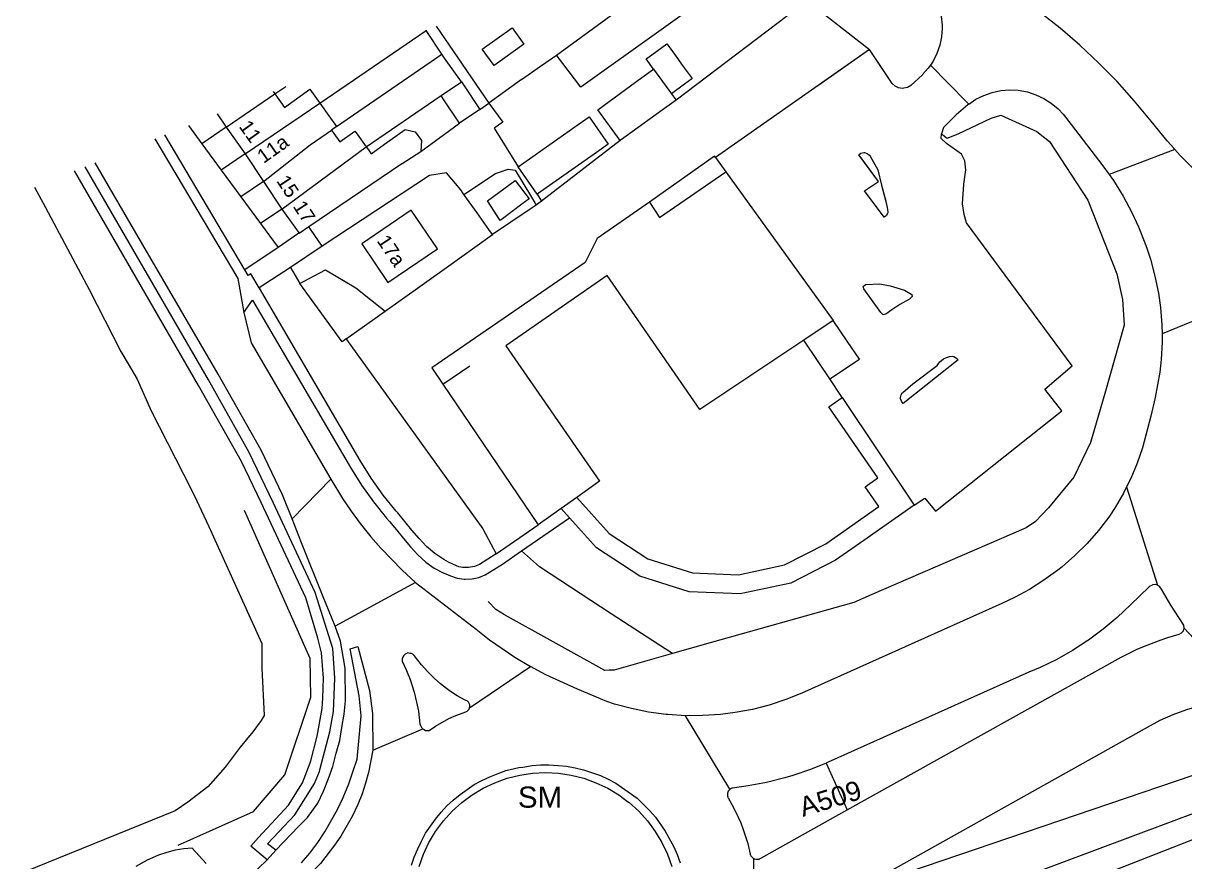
# Model space of a CAD drawing. Header units: millimetres. Extents: x 111502 to 977541, y 8702 to 1044108.
# Drawn here: x 974860.8 to 975025.6, y 478333.6 to 478452.4 of the extents above; entities that cross this region are included whole.
import ezdxf

# ---------------------------------------------------------------- set-up
doc = ezdxf.new("R2010")
doc.units = ezdxf.units.MM
doc.header["$LTSCALE"] = 0.25
doc.layers.add('X HVSS Site Background', color=8, linetype='Continuous')
doc.styles.add('OS Master Map$1$Standard', font='txt')

# ---------------------------------------------------------------- blocks, each defined once
blk = doc.blocks.new('OS MAP')
at = {"layer": 'X HVSS Site Background', "flags": 128}
for points in [[(488774.7, 242864.89), (488812.5, 242879.7)], [(488805.97, 242975.94), (488805.81, 242976.12), (488805.81, 242976.12), (488804.92, 242977.13), (488804.92, 242977.13), (488804.88, 242977.18), (488804.88, 242977.18), (488802.61, 242979.96), (488802.61, 242979.96), (488800.26, 242982.81), (488800.26, 242982.81), (488797.79, 242985.56), (488797.79, 242985.56), (488795.21, 242988.19), (488795.21, 242988.19), (488792.51, 242990.72), (488792.51, 242990.72), (488789.71, 242993.12), (488789.71, 242993.12), (488786.9, 242995.33)], [(488772.81, 242994.77), (488772.95, 242993.56), (488772.95, 242993.56), (488772.96, 242993.1), (488772.96, 242993.1), (488772.87, 242991.89), (488772.87, 242991.89), (488772.62, 242990.71), (488772.62, 242990.71), (488772.22, 242989.56), (488772.22, 242989.56), (488771.68, 242988.48), (488771.68, 242988.48), (488771.3, 242987.91)], [(488744.51, 243001.08), (488721.72, 242984.76), (488721.72, 242984.76), (488718.27, 242989.33)], [(488718.27, 242989.33), (488730.51, 242998.31)], [(488753.8, 242997), (488735.23, 242982.94)], [(488753.8, 242997), (488762.68, 242990.09)], [(488701.22, 242993.42), (488708.66, 242982.52)], [(488707.75, 242990.14), (488711.96, 242993.19), (488711.96, 242993.19), (488713.64, 242990.88), (488713.64, 242990.88), (488709.43, 242987.83), (488709.43, 242987.83), (488707.75, 242990.14)], [(488684.71, 242982.52), (488699.8, 242992.8)], [(488699.8, 242992.8), (488699.77, 242992.84)], [(488702.02, 242989.46), (488699.8, 242992.8)], [(488732.05, 242987.32), (488730.99, 242988.78), (488730.99, 242988.78), (488731.47, 242989.13), (488731.47, 242989.13), (488731.78, 242989.35), (488731.78, 242989.35), (488733.93, 242990.92), (488733.93, 242990.92), (488733.98, 242990.85), (488733.98, 242990.85), (488734.99, 242989.46), (488734.99, 242989.46), (488736.25, 242987.72), (488736.25, 242987.72), (488737.52, 242985.98), (488737.52, 242985.98), (488737.47, 242985.94), (488737.47, 242985.94), (488736.42, 242985.18), (488736.42, 242985.18), (488734.57, 242983.84)], [(488762.68, 242990.09), (488740.8, 242974.82)], [(488771.3, 242987.91), (488771, 242987.47), (488771, 242987.47), (488770.19, 242986.57), (488770.19, 242986.57), (488770.16, 242986.54), (488770.16, 242986.54), (488768.52, 242985.02), (488768.52, 242985.02), (488768.05, 242984.74), (488768.05, 242984.74), (488767.52, 242984.61), (488767.52, 242984.61), (488767.32, 242984.6), (488767.32, 242984.6), (488766.78, 242984.69), (488766.78, 242984.69), (488766.29, 242984.92), (488766.29, 242984.92), (488765.9, 242985.28), (488765.9, 242985.28), (488762.68, 242990.09)], [(488687.07, 242979.18), (488702.02, 242989.46)], [(488704.8, 242985.52), (488702.4, 242988.9), (488702.4, 242988.9), (488702.02, 242989.46)], [(488715.99, 242987.77), (488718.27, 242989.33)], [(488713.31, 242985.85), (488715.99, 242987.77)], [(488727.31, 242977.2), (488724.13, 242981.57), (488724.13, 242981.57), (488730.39, 242986.12), (488730.39, 242986.12), (488732.05, 242987.32)], [(488732.05, 242987.32), (488734.57, 242983.84)], [(488771.3, 242987.91), (488776.46, 242982.66), (488776.46, 242982.66), (488776.75, 242982.37)], [(488701.9, 242983.58), (488704.8, 242985.52)], [(488704.8, 242985.52), (488705.09, 242985.09), (488705.09, 242985.09), (488707.41, 242981.63)], [(488713.31, 242985.85), (488708.66, 242982.52)], [(488671.4, 242979.1), (488678.32, 242983.82)], [(488678.08, 242984.16), (488678.32, 242983.82)], [(488678.32, 242983.82), (488679.87, 242984.88)], [(488678.32, 242983.82), (488679.7, 242981.9), (488679.7, 242981.9), (488683.3, 242984.5), (488683.3, 242984.5), (488684.71, 242982.52)], [(488691.27, 242976.33), (488701.9, 242983.58)], [(488704.52, 242979.69), (488702.21, 242983.13), (488702.21, 242983.13), (488701.9, 242983.58)], [(488734.57, 242983.84), (488735.2, 242982.97), (488735.2, 242982.97), (488735.23, 242982.94)], [(488776.75, 242982.37), (488777.76, 242983.05), (488777.76, 242983.05), (488778.88, 242983.6), (488778.88, 242983.6), (488780.06, 242984.02), (488780.06, 242984.02), (488781.28, 242984.28), (488781.28, 242984.28), (488782.52, 242984.38), (488782.52, 242984.38), (488783.77, 242984.33), (488783.77, 242984.33), (488785.07, 242984.09), (488785.07, 242984.09), (488786.26, 242983.71), (488786.26, 242983.71), (488787.39, 242983.18), (488787.39, 242983.18), (488788.45, 242982.51), (488788.45, 242982.51), (488789.41, 242981.71), (488789.41, 242981.71), (488790.13, 242980.96), (488790.13, 242980.96), (488791.26, 242979.5), (488791.26, 242979.5), (488795.76, 242973.64), (488795.76, 242973.64), (488796.63, 242972.41)], [(488674.1, 242975.3), (488684.71, 242982.52)], [(488684.71, 242982.52), (488686, 242980.7), (488686, 242980.7), (488687.07, 242979.18)], [(488707.41, 242981.63), (488704.52, 242979.69)], [(488707.41, 242981.63), (488708.66, 242982.52)], [(488708.66, 242982.52), (488710.64, 242979.81), (488710.64, 242979.81), (488709.43, 242978.97), (488709.43, 242978.97), (488712.81, 242973.5)], [(488735.23, 242982.94), (488733.57, 242981.74), (488733.57, 242981.74), (488733.26, 242981.51), (488733.26, 242981.51), (488727.31, 242977.2)], [(488776.75, 242982.37), (488776.63, 242982.27), (488776.63, 242982.27), (488774.96, 242980.87), (488774.96, 242980.87), (488774.07, 242979.96), (488774.07, 242979.96), (488773.16, 242979.05), (488773.16, 242979.05), (488772.86, 242978.14)], [(488670.14, 242980.99), (488671.4, 242979.1)], [(488712.81, 242973.5), (488720.87, 242979.15), (488720.87, 242979.15), (488722.91, 242980.58), (488722.91, 242980.58), (488725.62, 242976.7), (488725.62, 242976.7), (488723.59, 242975.27), (488723.59, 242975.27), (488715.52, 242969.62)], [(488775.23, 242978.14), (488779.91, 242980.4), (488779.91, 242980.4), (488781.31, 242980.79), (488781.31, 242980.79), (488786.4, 242978.47), (488786.4, 242978.47), (488788.21, 242977.07), (488788.21, 242977.07), (488793.65, 242968.74), (488793.65, 242968.74), (488797.75, 242958.29), (488797.75, 242958.29), (488798.54, 242954.65), (488798.54, 242954.65), (488798.78, 242951.04), (488798.78, 242951.04), (488796.05, 242941.36), (488796.05, 242941.36), (488794, 242934.41), (488794, 242934.41), (488791.63, 242929.5), (488791.63, 242929.5), (488788.06, 242925.12), (488788.06, 242925.12), (488786.21, 242923.2), (488786.21, 242923.2), (488784.88, 242922.3), (488784.88, 242922.3), (488762.92, 242912.8), (488762.92, 242912.8), (488760.46, 242911.74), (488760.46, 242911.74), (488740.08, 242906), (488740.08, 242906), (488734.74, 242904.48)], [(488666.07, 242979.36), (488667.98, 242976.76)], [(488671.4, 242979.1), (488667.98, 242976.76)], [(488671.4, 242979.1), (488674.1, 242975.3)], [(488676.7, 242971.4), (488683.32, 242976.59), (488683.32, 242976.59), (488686.37, 242978.69)], [(488687.07, 242979.18), (488686.37, 242978.69)], [(488686.37, 242978.69), (488686.71, 242978.21), (488686.71, 242978.21), (488687.55, 242977.01), (488687.55, 242977.01), (488689.69, 242978.54), (488689.69, 242978.54), (488690, 242978.1), (488690, 242978.1), (488691.27, 242976.33)], [(488691.27, 242976.33), (488691.59, 242975.89), (488691.59, 242975.89), (488692, 242975.31), (488692, 242975.31), (488694.2, 242976.91), (488694.2, 242976.91), (488696.8, 242978.79), (488696.8, 242978.79), (488698.21, 242978.45), (488698.21, 242978.45), (488699.13, 242977.19), (488699.13, 242977.19), (488699.02, 242975.67)], [(488699.02, 242975.67), (488704.52, 242979.69)], [(488661.32, 242977.46), (488673.06, 242957.64), (488673.06, 242957.64), (488673.94, 242952.82)], [(488674.07, 242958.88), (488662.72, 242978.02)], [(488667.98, 242976.76), (488670.73, 242973.01)], [(488727.31, 242977.2), (488716.14, 242968.62)], [(488768.98, 242925.52), (488770.52, 242926.51), (488770.52, 242926.51), (488772.01, 242924.69), (488772.01, 242924.69), (488789.96, 242938.89), (488789.96, 242938.89), (488787.52, 242941.97), (488787.52, 242941.97), (488791.39, 242945.27), (488791.39, 242945.27), (488776.41, 242965.53), (488776.41, 242965.53), (488776.07, 242966.73), (488776.07, 242966.73), (488775.87, 242968.25), (488775.87, 242968.25), (488776.02, 242971.01), (488776.02, 242971.01), (488776.34, 242973.05), (488776.34, 242973.05), (488776.2, 242974.31), (488776.2, 242974.31), (488775.71, 242975.26), (488775.71, 242975.26), (488774.74, 242975.97), (488774.74, 242975.97), (488773.59, 242976.8), (488773.59, 242976.8), (488772.82, 242977.52), (488772.82, 242977.52), (488772.86, 242978.14)], [(488772.86, 242978.14), (488773.7, 242977.53), (488773.7, 242977.53), (488775.23, 242978.14)], [(488674.1, 242975.3), (488670.73, 242973.01)], [(488674.1, 242975.3), (488676.7, 242971.4)], [(488679.3, 242967.5), (488691.27, 242976.33)], [(488683.15, 242965.02), (488696.35, 242973.95), (488696.35, 242973.95), (488696.36, 242973.95), (488696.36, 242973.95), (488699.02, 242975.67)], [(488761.45, 242975.42), (488761.84, 242975.51), (488761.84, 242975.51), (488761.97, 242975.51), (488761.97, 242975.51), (488762.35, 242975.39), (488762.35, 242975.39), (488762.65, 242975.13), (488762.65, 242975.13), (488762.74, 242975), (488762.74, 242975), (488763.84, 242973.07), (488763.84, 242973.07), (488764.36, 242970.88), (488764.36, 242970.88), (488764.98, 242968.56), (488764.98, 242968.56), (488765.18, 242967.71), (488765.18, 242967.71), (488765.21, 242967.41), (488765.21, 242967.41), (488765.24, 242967.04), (488765.24, 242967.04), (488765.22, 242966.87), (488765.22, 242966.87), (488765.04, 242966.55), (488765.04, 242966.55), (488764.74, 242966.33), (488764.74, 242966.33), (488761.93, 242970.07), (488761.93, 242970.07), (488763.93, 242971.39), (488763.93, 242971.39), (488761.13, 242975.19), (488761.13, 242975.19), (488761.45, 242975.42)], [(488805.97, 242975.94), (488796.63, 242972.41)], [(488827.7, 242962.2), (488825.14, 242963.01), (488825.14, 242963.01), (488822.63, 242963.96), (488822.63, 242963.96), (488820.19, 242965.07), (488820.19, 242965.07), (488819.83, 242965.24), (488819.83, 242965.24), (488817.43, 242966.54), (488817.43, 242966.54), (488815.1, 242967.98), (488815.1, 242967.98), (488812.87, 242969.56), (488812.87, 242969.56), (488810.73, 242971.27), (488810.73, 242971.27), (488808.65, 242973.13), (488808.65, 242973.13), (488806.73, 242975.08), (488806.73, 242975.08), (488805.97, 242975.94)], [(488678.47, 242876.6), (488677.3, 242877.5), (488677.3, 242877.5), (488681.17, 242881.62), (488681.17, 242881.62), (488683.94, 242886.08), (488683.94, 242886.08), (488684.64, 242887.78), (488684.64, 242887.78), (488684.74, 242888.18), (488684.74, 242888.18), (488686.14, 242893.38), (488686.14, 242893.38), (488686.64, 242896.28), (488686.64, 242896.28), (488686.84, 242900.98), (488686.84, 242900.98), (488686.54, 242905.18), (488686.54, 242905.18), (488684.03, 242913.12), (488684.03, 242913.12), (488678.1, 242925.9), (488678.1, 242925.9), (488674.7, 242933), (488674.7, 242933), (488668.9, 242943.3), (488668.9, 242943.3), (488651.41, 242973.49)], [(488680.8, 242923.6), (488679.4, 242927), (488679.4, 242927), (488676.4, 242933.3), (488676.4, 242933.3), (488670.3, 242944.1), (488670.3, 242944.1), (488657.1, 242966.7), (488657.1, 242966.7), (488652.86, 242974.07)], [(488715.52, 242969.62), (488712.81, 242973.5)], [(488740.8, 242974.82), (488740.68, 242974.99), (488740.68, 242974.99), (488731.44, 242968.49)], [(488740.8, 242974.82), (488742.29, 242972.77)], [(488677.23, 242875.24), (488674.9, 242877.2), (488674.9, 242877.2), (488676, 242878.4), (488676, 242878.4), (488680.26, 242883), (488680.26, 242883), (488682.24, 242886.18), (488682.24, 242886.18), (488683.34, 242888.98), (488683.34, 242888.98), (488683.44, 242889.28), (488683.44, 242889.28), (488684.34, 242892.78), (488684.34, 242892.78), (488685.04, 242896.68), (488685.04, 242896.68), (488685.14, 242898.18), (488685.14, 242898.18), (488685.24, 242900.98), (488685.24, 242900.98), (488684.94, 242904.58), (488684.94, 242904.58), (488684.44, 242906.68), (488684.44, 242906.68), (488682.74, 242912.39), (488682.74, 242912.39), (488676.4, 242925.9), (488676.4, 242925.9), (488673.6, 242931.7), (488673.6, 242931.7), (488667.5, 242942.5), (488667.5, 242942.5), (488649.89, 242972.89)], [(488670.73, 242973.01), (488673.51, 242969.23)], [(488705.14, 242969.57), (488704.7, 242970.22), (488704.7, 242970.22), (488702.67, 242972.65), (488702.67, 242972.65), (488700.27, 242972.27), (488700.27, 242972.27), (488685.05, 242962.23)], [(488705.14, 242969.57), (488709.61, 242972.52), (488709.61, 242972.52), (488711.4, 242973.16), (488711.4, 242973.16), (488712.39, 242973.01), (488712.39, 242973.01), (488714.7, 242969.16), (488714.7, 242969.16), (488715.37, 242968.03)], [(488731.44, 242968.49), (488732.87, 242966.32), (488732.87, 242966.32), (488742.29, 242972.77)], [(488742.29, 242972.77), (488757.53, 242951.72)], [(488796.63, 242972.41), (488797.26, 242971.52), (488797.26, 242971.52), (488798.63, 242969.31), (488798.63, 242969.31), (488799.86, 242967.01), (488799.86, 242967.01), (488800.8, 242964.99), (488800.8, 242964.99), (488801.72, 242962.7), (488801.72, 242962.7), (488802.03, 242961.8), (488802.03, 242961.8), (488802.51, 242960.37), (488802.51, 242960.37), (488803.15, 242958), (488803.15, 242958), (488803.65, 242955.59), (488803.65, 242955.59), (488803.94, 242953.54), (488803.94, 242953.54), (488804.13, 242951.08), (488804.13, 242951.08), (488804.15, 242949.83)], [(488644.23, 242970.62), (488645.8, 242967.7), (488645.8, 242967.7), (488652, 242956.1), (488652, 242956.1), (488656.5, 242947.3), (488656.5, 242947.3), (488657.54, 242945.54), (488657.54, 242945.54), (488658.8, 242943.4), (488658.8, 242943.4), (488660.8, 242938.9), (488660.8, 242938.9), (488666.5, 242927.7), (488666.5, 242927.7), (488667.24, 242926.14), (488667.24, 242926.14), (488668.9, 242922.6), (488668.9, 242922.6), (488676.5, 242905.9), (488676.5, 242905.9), (488676.5, 242902.4), (488676.5, 242902.4), (488676.8, 242895.7), (488676.8, 242895.7), (488676.4, 242895), (488676.4, 242895), (488675.2, 242893.4), (488675.2, 242893.4), (488673.4, 242891.2), (488673.4, 242891.2), (488671.3, 242888.4), (488671.3, 242888.4), (488668.8, 242885.6), (488668.8, 242885.6), (488666, 242883.4), (488666, 242883.4), (488664.2, 242882.2), (488664.2, 242882.2), (488642.64, 242873.44)], [(488676.7, 242971.4), (488673.51, 242969.23)], [(488676.7, 242971.4), (488679.3, 242967.5)], [(488713.37, 242968.18), (488710.63, 242966.11), (488710.63, 242966.11), (488710.3, 242965.86), (488710.3, 242965.86), (488708.5, 242968.66), (488708.5, 242968.66), (488712.4, 242971.56), (488712.4, 242971.56), (488714.4, 242968.96), (488714.4, 242968.96), (488713.37, 242968.18)], [(488673.51, 242969.23), (488676.29, 242965.44)], [(488731.44, 242968.49), (488724.05, 242963.3), (488724.05, 242963.3), (488722.32, 242959.94), (488722.32, 242959.94), (488700.58, 242945.01), (488700.58, 242945.01), (488702.16, 242942.68)], [(488709.2, 242963.87), (488708.66, 242964.62), (488708.66, 242964.62), (488707, 242966.97), (488707, 242966.97), (488705.14, 242969.57)], [(488716.14, 242968.62), (488715.37, 242968.03)], [(488715.52, 242969.62), (488716.14, 242968.63), (488716.14, 242968.63), (488716.14, 242968.62)], [(488679.3, 242967.5), (488676.29, 242965.44)], [(488679.3, 242967.5), (488681.75, 242964.07)], [(488694.34, 242957.09), (488701.38, 242961.86), (488701.38, 242961.86), (488697.68, 242967.32), (488697.68, 242967.32), (488690.64, 242962.55), (488690.64, 242962.55), (488694.34, 242957.09)], [(488715.37, 242968.03), (488714.39, 242967.37), (488714.39, 242967.37), (488709.2, 242963.87)], [(488676.29, 242965.44), (488678.78, 242962.06)], [(488681.75, 242964.07), (488681.74, 242964.07), (488681.74, 242964.07), (488678.78, 242962.06)], [(488681.75, 242964.07), (488681.76, 242964.08), (488681.76, 242964.08), (488683.15, 242965.02)], [(488685.05, 242962.23), (488683.4, 242964.65), (488683.4, 242964.65), (488683.15, 242965.02)], [(488693.96, 242953.01), (488696.08, 242954.52), (488696.08, 242954.52), (488703.01, 242959.46), (488703.01, 242959.46), (488706.67, 242962.07), (488706.67, 242962.07), (488709.2, 242963.87)], [(488678.78, 242962.06), (488674.07, 242958.88)], [(488685.05, 242962.23), (488680.52, 242959.23)], [(488676.11, 242956.33), (488674.94, 242958.32), (488674.94, 242958.32), (488674.55, 242958.06), (488674.55, 242958.06), (488674.07, 242958.88)], [(488680.52, 242959.23), (488676.11, 242956.33)], [(488680.52, 242959.23), (488681.87, 242956.96)], [(488681.87, 242956.96), (488682.37, 242957.22), (488682.37, 242957.22), (488685.49, 242958.86), (488685.49, 242958.86), (488689.82, 242956.31), (488689.82, 242956.31), (488693.96, 242953.01)], [(488688.44, 242949.08), (488687.85, 242948.66), (488687.85, 242948.66), (488681.87, 242956.96)], [(488753.34, 242948.92), (488738.62, 242939.08), (488738.62, 242939.08), (488725.45, 242958.06), (488725.45, 242958.06), (488711.08, 242948.1), (488711.08, 242948.1), (488724.39, 242928.9), (488724.39, 242928.9), (488721.15, 242926.61)], [(488709.7, 242918.6), (488707.35, 242917.12), (488707.35, 242917.12), (488706.62, 242916.83), (488706.62, 242916.83), (488705.81, 242916.68), (488705.81, 242916.68), (488704.99, 242916.68), (488704.99, 242916.68), (488704.44, 242916.79), (488704.44, 242916.79), (488703.68, 242917.1), (488703.68, 242917.1), (488702.93, 242917.46), (488702.93, 242917.46), (488702.27, 242917.8), (488702.27, 242917.8), (488701, 242918.65), (488701, 242918.65), (488699.84, 242919.66), (488699.84, 242919.66), (488698.77, 242920.79), (488698.77, 242920.79), (488697.75, 242921.98), (488697.75, 242921.98), (488696.76, 242923.2), (488696.76, 242923.2), (488695.76, 242924.41), (488695.76, 242924.41), (488695.54, 242924.66), (488695.54, 242924.66), (488693.7, 242926.96), (488693.7, 242926.96), (488691.99, 242929.36), (488691.99, 242929.36), (488690.41, 242931.84), (488690.41, 242931.84), (488676.15, 242956.26), (488676.15, 242956.26), (488676.11, 242956.33)], [(488764.25, 242952.81), (488761.85, 242956.18), (488761.85, 242956.18), (488761.74, 242956.5), (488761.74, 242956.5), (488762.11, 242956.79), (488762.11, 242956.79), (488764.11, 242956.88), (488764.11, 242956.88), (488765.61, 242956.62), (488765.61, 242956.62), (488767.64, 242956.01), (488767.64, 242956.01), (488768.66, 242955.36), (488768.66, 242955.36), (488768.73, 242955.1), (488768.73, 242955.1), (488768.32, 242954.73), (488768.32, 242954.73), (488766.96, 242953.97), (488766.96, 242953.97), (488765.83, 242953.2), (488765.83, 242953.2), (488764.98, 242952.6), (488764.98, 242952.6), (488764.6, 242952.48), (488764.6, 242952.48), (488764.25, 242952.81)], [(488673.94, 242952.82), (488675.16, 242954.58), (488675.16, 242954.58), (488689.03, 242930.85), (488689.03, 242930.85), (488690.6, 242928.37), (488690.6, 242928.37), (488692.31, 242925.98), (488692.31, 242925.98), (488694.14, 242923.69), (488694.14, 242923.69), (488694.58, 242923.19), (488694.58, 242923.19), (488695.57, 242922), (488695.57, 242922), (488696.55, 242920.8), (488696.55, 242920.8), (488697.55, 242919.61), (488697.55, 242919.61), (488698.6, 242918.49), (488698.6, 242918.49), (488699.72, 242917.46), (488699.72, 242917.46), (488700.94, 242916.58), (488700.94, 242916.58), (488702.28, 242915.89), (488702.28, 242915.89), (488702.33, 242915.87), (488702.33, 242915.87), (488703.25, 242915.5), (488703.25, 242915.5), (488704.19, 242915.18), (488704.19, 242915.18), (488705.15, 242915.02), (488705.15, 242915.02), (488705.3, 242915.01), (488705.3, 242915.01), (488706.29, 242915.06), (488706.29, 242915.06), (488707.25, 242915.28)], [(488673.94, 242952.82), (488674.97, 242948.54), (488674.97, 242948.54), (488686.25, 242929.22)], [(488688.44, 242949.08), (488693.96, 242953.01)], [(488812.24, 242953.12), (488804.15, 242949.83)], [(488757.53, 242951.72), (488753.34, 242948.92)], [(488757.03, 242943.41), (488761.22, 242946.21), (488761.22, 242946.21), (488759.51, 242948.76), (488759.51, 242948.76), (488757.53, 242951.72)], [(488688.44, 242949.08), (488688.5, 242949), (488688.5, 242949), (488691.43, 242944.94), (488691.43, 242944.94), (488707.84, 242922.17)], [(488757.03, 242943.41), (488755.38, 242945.87), (488755.38, 242945.87), (488753.34, 242948.92)], [(488804.15, 242949.83), (488804.16, 242948.62), (488804.16, 242948.62), (488804.03, 242946.17), (488804.03, 242946.17), (488803.84, 242944.39), (488803.84, 242944.39), (488803.17, 242940.79), (488803.17, 242940.79), (488802.56, 242938.13), (488802.56, 242938.13), (488801.37, 242933.67), (488801.37, 242933.67), (488800.62, 242931.46), (488800.62, 242931.46), (488799.72, 242929.29), (488799.72, 242929.29), (488799.12, 242928.1)], [(488767.45, 242939.94), (488767.18, 242940.24), (488767.18, 242940.24), (488767.05, 242940.61), (488767.05, 242940.61), (488767.04, 242940.77), (488767.04, 242940.77), (488767.13, 242941.16), (488767.13, 242941.16), (488767.36, 242941.48), (488767.36, 242941.48), (488767.39, 242941.51), (488767.39, 242941.51), (488768.81, 242942.7), (488768.81, 242942.7), (488772.27, 242945.34), (488772.27, 242945.34), (488772.66, 242945.84), (488772.66, 242945.84), (488773.16, 242946.24), (488773.16, 242946.24), (488773.59, 242946.44), (488773.59, 242946.44), (488774, 242946.58), (488774, 242946.58), (488774.42, 242946.63), (488774.42, 242946.63), (488774.63, 242946.59), (488774.63, 242946.59), (488775, 242946.38), (488775, 242946.38), (488775.23, 242946.11), (488775.23, 242946.11), (488767.45, 242939.94)], [(488702.16, 242942.68), (488705.97, 242945.29)], [(488702.16, 242942.68), (488715.67, 242922.73)], [(488758.78, 242940.78), (488757.03, 242943.41)], [(488721.15, 242926.61), (488725.73, 242921.52), (488725.73, 242921.52), (488731.24, 242917.93), (488731.24, 242917.93), (488737.56, 242915.93), (488737.56, 242915.93), (488744.08, 242915.64), (488744.08, 242915.64), (488750.6, 242917.04), (488750.6, 242917.04), (488756.45, 242920.04), (488756.45, 242920.04), (488764, 242925.33), (488764, 242925.33), (488762.05, 242928.12), (488762.05, 242928.12), (488763.85, 242929.38), (488763.85, 242929.38), (488756.9, 242939.47), (488756.9, 242939.47), (488758.78, 242940.78)], [(488758.78, 242940.78), (488768.98, 242925.52)], [(488686.25, 242929.22), (488680.8, 242923.6)], [(488686.25, 242929.22), (488687.92, 242926.46), (488687.92, 242926.46), (488689.13, 242924.66), (488689.13, 242924.66), (488690.42, 242922.91), (488690.42, 242922.91), (488691.92, 242921.05), (488691.92, 242921.05), (488693.37, 242919.44), (488693.37, 242919.44), (488694.87, 242917.86), (488694.87, 242917.86), (488696.4, 242916.31), (488696.4, 242916.31), (488698.25, 242914.56)], [(488799.12, 242928.1), (488798.67, 242927.2), (488798.67, 242927.2), (488797.49, 242925.18), (488797.49, 242925.18), (488796.6, 242923.84), (488796.6, 242923.84), (488795.13, 242921.91), (488795.13, 242921.91), (488793.53, 242920.09), (488793.53, 242920.09), (488791.8, 242918.38), (488791.8, 242918.38), (488789.97, 242916.79), (488789.97, 242916.79), (488789.37, 242916.31), (488789.37, 242916.31), (488787.41, 242914.88), (488787.41, 242914.88), (488785.36, 242913.58), (488785.36, 242913.58), (488783.23, 242912.42), (488783.23, 242912.42), (488781.41, 242911.57), (488781.41, 242911.57), (488753.08, 242898.88), (488753.08, 242898.88), (488750.79, 242897.96), (488750.79, 242897.96), (488748.44, 242897.19), (488748.44, 242897.19), (488746.05, 242896.57), (488746.05, 242896.57), (488743.63, 242896.11), (488743.63, 242896.11), (488741.53, 242895.84), (488741.53, 242895.84), (488739.04, 242895.68), (488739.04, 242895.68), (488736.55, 242895.67)], [(488799.12, 242928.1), (488803.5, 242914.19)], [(488721.15, 242926.61), (488718.93, 242925.04)], [(488664.6, 242877.3), (488675.3, 242882.1), (488675.3, 242882.1), (488679.72, 242887.31), (488679.72, 242887.31), (488683.44, 242898.28), (488683.44, 242898.28), (488683.34, 242903.78), (488683.34, 242903.78), (488674.04, 242924.78)], [(488718.93, 242925.04), (488715.67, 242922.73)], [(488720.11, 242923.73), (488718.93, 242925.04)], [(488768.98, 242925.52), (488761.84, 242920.52), (488761.84, 242920.52), (488757.85, 242917.72), (488757.85, 242917.72), (488751.52, 242914.48), (488751.52, 242914.48), (488744.31, 242912.93), (488744.31, 242912.93), (488737.08, 242913.25), (488737.08, 242913.25), (488730.07, 242915.47), (488730.07, 242915.47), (488723.96, 242919.45), (488723.96, 242919.45), (488720.11, 242923.73)], [(488686.86, 242908.37), (488685.19, 242912.54), (488685.19, 242912.54), (488682.1, 242920.2), (488682.1, 242920.2), (488680.8, 242923.6)], [(488709.7, 242918.6), (488715.67, 242922.73)], [(488713.32, 242919.03), (488720.11, 242923.73)], [(488707.84, 242922.17), (488709.7, 242918.6)], [(488707.25, 242915.28), (488708.17, 242915.64), (488708.17, 242915.64), (488710.61, 242917.16), (488710.61, 242917.16), (488713.32, 242919.03)], [(488734.74, 242904.48), (488733.7, 242905.15), (488733.7, 242905.15), (488726.04, 242910.13), (488726.04, 242910.13), (488715.88, 242916.8), (488715.88, 242916.8), (488713.32, 242919.03)], [(488698.25, 242914.56), (488686.86, 242908.37)], [(488698.25, 242914.56), (488706.86, 242907.95), (488706.86, 242907.95), (488708.76, 242906.45), (488708.76, 242906.45), (488712.36, 242903.95), (488712.36, 242903.95), (488714.56, 242902.65)], [(488803.5, 242914.19), (488803.26, 242914.25), (488803.26, 242914.25), (488802.85, 242914.23), (488802.85, 242914.23), (488802.47, 242914.06), (488802.47, 242914.06), (488802.32, 242913.94), (488802.32, 242913.94), (488799.67, 242911.38), (488799.67, 242911.38), (488797.79, 242909.59), (488797.79, 242909.59), (488795.81, 242907.92), (488795.81, 242907.92), (488793.73, 242906.38), (488793.73, 242906.38), (488793.65, 242906.33), (488793.65, 242906.33), (488791.47, 242904.92), (488791.47, 242904.92), (488789.21, 242903.65), (488789.21, 242903.65), (488786.88, 242902.52), (488786.88, 242902.52), (488785.28, 242901.85), (488785.28, 242901.85), (488756.78, 242889.07), (488756.78, 242889.07), (488756.51, 242888.96)], [(488807.3, 242908.09), (488807.26, 242908.5), (488807.26, 242908.5), (488805.39, 242911.32), (488805.39, 242911.32), (488804.08, 242913.63), (488804.08, 242913.63), (488803.84, 242913.96), (488803.84, 242913.96), (488803.5, 242914.19)], [(488734.74, 242904.48), (488726.45, 242902.12), (488726.45, 242902.12), (488725.75, 242902.11), (488725.75, 242902.11), (488725.11, 242902.1), (488725.11, 242902.1), (488710.89, 242909.98), (488710.89, 242909.98), (488709.65, 242910.75), (488709.65, 242910.75), (488708.57, 242911.85)], [(488678.47, 242876.6), (488681.69, 242879.96), (488681.69, 242879.96), (488682.94, 242881.26), (488682.94, 242881.26), (488684.44, 242883.28), (488684.44, 242883.28), (488685.24, 242884.98), (488685.24, 242884.98), (488685.94, 242886.78), (488685.94, 242886.78), (488686.54, 242888.48), (488686.54, 242888.48), (488687.04, 242890.38), (488687.04, 242890.38), (488687.54, 242892.18), (488687.54, 242892.18), (488687.84, 242893.98), (488687.84, 242893.98), (488688.14, 242895.88), (488688.14, 242895.88), (488688.34, 242897.78), (488688.34, 242897.78), (488688.28, 242902.4), (488688.28, 242902.4), (488687.63, 242906.23), (488687.63, 242906.23), (488686.86, 242908.37)], [(488759.5, 242882.31), (488798.36, 242903.98), (488798.36, 242903.98), (488800.64, 242905.1), (488800.64, 242905.1), (488801.65, 242905.54), (488801.65, 242905.54), (488804.02, 242906.45), (488804.02, 242906.45), (488804.96, 242906.76), (488804.96, 242906.76), (488806.56, 242907.21), (488806.56, 242907.21), (488806.92, 242907.4), (488806.92, 242907.4), (488807.18, 242907.7), (488807.18, 242907.7), (488807.3, 242908.09)], [(488817.05, 242897.67), (488807.3, 242908.09)], [(488682.1, 242874.8), (488683.3, 242876.2), (488683.3, 242876.2), (488684.4, 242877.7), (488684.4, 242877.7), (488685.4, 242879.2), (488685.4, 242879.2), (488687.2, 242882.4), (488687.2, 242882.4), (488688, 242884.1), (488688, 242884.1), (488688.8, 242886), (488688.8, 242886), (488689.4, 242887.7), (488689.4, 242887.7), (488690, 242889.5), (488690, 242889.5), (488690.56, 242895.67), (488690.56, 242895.67), (488690.3, 242898.49), (488690.3, 242898.49), (488689.01, 242905.16), (488689.01, 242905.16), (488690.1, 242905.5), (488690.1, 242905.5), (488691.77, 242899.24), (488691.77, 242899.24), (488692.15, 242895.98), (488692.15, 242895.98), (488692.2, 242890.8)], [(488705.95, 242896.78), (488706, 242897), (488706, 242897), (488706, 242897.2), (488706, 242897.2), (488705.8, 242897.6), (488705.8, 242897.6), (488705.6, 242897.8), (488705.6, 242897.8), (488705.3, 242897.9), (488705.3, 242897.9), (488704.2, 242898.5), (488704.2, 242898.5), (488703.1, 242899.2), (488703.1, 242899.2), (488701.8, 242900.2), (488701.8, 242900.2), (488700.9, 242901), (488700.9, 242901), (488700, 242901.9), (488700, 242901.9), (488699.1, 242902.9), (488699.1, 242902.9), (488698.1, 242904.2), (488698.1, 242904.2), (488697.9, 242904.4), (488697.9, 242904.4), (488697.7, 242904.5), (488697.7, 242904.5), (488697.5, 242904.5), (488697.5, 242904.5), (488697.2, 242904.6), (488697.2, 242904.6), (488696.8, 242904.4), (488696.8, 242904.4), (488696.6, 242904.2), (488696.6, 242904.2), (488696.4, 242903.8), (488696.4, 242903.8), (488696.4, 242903.4), (488696.4, 242903.4), (488697, 242902.1), (488697, 242902.1), (488697.5, 242900.8), (488697.5, 242900.8), (488698.1, 242899), (488698.1, 242899), (488698.4, 242897.6), (488698.4, 242897.6), (488698.7, 242896.3), (488698.7, 242896.3), (488698.9, 242894.5), (488698.9, 242894.5), (488699, 242894.3), (488699, 242894.3), (488699.1, 242894), (488699.1, 242894), (488699.33, 242893.83)], [(488705.95, 242896.78), (488714.56, 242902.65)], [(488736.55, 242895.67), (488734.07, 242895.83), (488734.07, 242895.83), (488733.81, 242895.85), (488733.81, 242895.85), (488731.34, 242896.19), (488731.34, 242896.19), (488728.9, 242896.68), (488728.9, 242896.68), (488726.5, 242897.32), (488726.5, 242897.32), (488725.39, 242897.67), (488725.39, 242897.67), (488721.26, 242899.42), (488721.26, 242899.42), (488716.76, 242901.45), (488716.76, 242901.45), (488714.56, 242902.65)], [(488817.05, 242897.67), (488815.44, 242897.73), (488815.44, 242897.73), (488813.6, 242897.66), (488813.6, 242897.66), (488811.57, 242897.43), (488811.57, 242897.43), (488809.57, 242897.05), (488809.57, 242897.05), (488807.6, 242896.51), (488807.6, 242896.51), (488805.68, 242895.82), (488805.68, 242895.82), (488803.83, 242894.98), (488803.83, 242894.98), (488802.04, 242894), (488802.04, 242894), (488761.15, 242871.15)], [(488699.33, 242893.83), (488699.5, 242893.7), (488699.5, 242893.7), (488699.7, 242893.6), (488699.7, 242893.6), (488700.2, 242893.6), (488700.2, 242893.6), (488701.1, 242894.2), (488701.1, 242894.2), (488703, 242895.3), (488703, 242895.3), (488704, 242895.7), (488704, 242895.7), (488705.4, 242896.2), (488705.4, 242896.2), (488705.6, 242896.3), (488705.6, 242896.3), (488705.9, 242896.6), (488705.9, 242896.6), (488705.95, 242896.78)], [(488742.87, 242885.24), (488736.55, 242895.67)], [(488692.2, 242890.8), (488699.33, 242893.83)], [(488692.2, 242890.8), (488691.6, 242887.6), (488691.6, 242887.6), (488691.2, 242886.1), (488691.2, 242886.1), (488690.7, 242884.6), (488690.7, 242884.6), (488690.1, 242883.1), (488690.1, 242883.1), (488689.3, 242881.4), (488689.3, 242881.4), (488687.7, 242878.6), (488687.7, 242878.6), (488686.8, 242877.3), (488686.8, 242877.3), (488684.8, 242874.7), (488684.8, 242874.7), (488683, 242872.9), (488683, 242872.9), (488681.8, 242871.8)], [(488697.7, 242874.5), (488698.1, 242875.6), (488698.1, 242875.6), (488698.6, 242876.8), (488698.6, 242876.8), (488699.1, 242877.9), (488699.1, 242877.9), (488699.7, 242879), (488699.7, 242879), (488701.1, 242881), (488701.1, 242881), (488701.9, 242882), (488701.9, 242882), (488702.7, 242882.9), (488702.7, 242882.9), (488703.6, 242883.7), (488703.6, 242883.7), (488704.6, 242884.5), (488704.6, 242884.5), (488706.6, 242885.9), (488706.6, 242885.9), (488707.7, 242886.5), (488707.7, 242886.5), (488708.8, 242887), (488708.8, 242887), (488710, 242887.5), (488710, 242887.5), (488711.1, 242887.9), (488711.1, 242887.9), (488712.3, 242888.2), (488712.3, 242888.2), (488712.95, 242888.31), (488712.95, 242888.31), (488713.5, 242888.4), (488713.5, 242888.4), (488714.8, 242888.6), (488714.8, 242888.6), (488716, 242888.7), (488716, 242888.7), (488717.2, 242888.7), (488717.2, 242888.7), (488718.5, 242888.6), (488718.5, 242888.6), (488719.7, 242888.5), (488719.7, 242888.5), (488720.9, 242888.3), (488720.9, 242888.3), (488722.1, 242888), (488722.1, 242888), (488724.5, 242887.2), (488724.5, 242887.2), (488725.6, 242886.7), (488725.6, 242886.7), (488726.7, 242886.1), (488726.7, 242886.1), (488729.7, 242884), (488729.7, 242884), (488731.5, 242882.2), (488731.5, 242882.2), (488732.3, 242881.3), (488732.3, 242881.3), (488733.7, 242879.3), (488733.7, 242879.3), (488734.9, 242877.1), (488734.9, 242877.1), (488735.4, 242876), (488735.4, 242876), (488735.8, 242874.8)], [(488756.51, 242888.96), (488754.31, 242888.05), (488754.31, 242888.05), (488751.79, 242887.19), (488751.79, 242887.19), (488750.65, 242886.85), (488750.65, 242886.85), (488748.06, 242886.2), (488748.06, 242886.2), (488745.43, 242885.71), (488745.43, 242885.71), (488743.22, 242885.42), (488743.22, 242885.42), (488743.14, 242885.4), (488743.14, 242885.4), (488743.06, 242885.36), (488743.06, 242885.36), (488743.03, 242885.35), (488743.03, 242885.35), (488742.99, 242885.33), (488742.99, 242885.33), (488742.96, 242885.31), (488742.96, 242885.31), (488742.89, 242885.26), (488742.89, 242885.26), (488742.87, 242885.24)], [(488761.15, 242871.15), (488810.94, 242888.03), (488810.94, 242888.03), (488810.66, 242887.11), (488810.66, 242887.11), (488809.76, 242882.25), (488809.76, 242882.25), (488769.3, 242867.1)], [(488756.51, 242888.96), (488759.5, 242882.31)], [(488700.25, 242877.84), (488701.12, 242879.28), (488701.12, 242879.28), (488702.22, 242880.76), (488702.22, 242880.76), (488703.46, 242882.12), (488703.46, 242882.12), (488704.82, 242883.35), (488704.82, 242883.35), (488706.29, 242884.45), (488706.29, 242884.45), (488707.87, 242885.39), (488707.87, 242885.39), (488709.53, 242886.18), (488709.53, 242886.18), (488711.26, 242886.8), (488711.26, 242886.8), (488713.05, 242887.24), (488713.05, 242887.24), (488714.87, 242887.51), (488714.87, 242887.51), (488716.7, 242887.6), (488716.7, 242887.6), (488718.54, 242887.51), (488718.54, 242887.51), (488720.36, 242887.24), (488720.36, 242887.24), (488722.14, 242886.8), (488722.14, 242886.8), (488723.87, 242886.18), (488723.87, 242886.18), (488725.53, 242885.39), (488725.53, 242885.39), (488727.11, 242884.45), (488727.11, 242884.45), (488728.36, 242883.53), (488728.36, 242883.53), (488728.59, 242883.35), (488728.59, 242883.35), (488729.95, 242882.12), (488729.95, 242882.12), (488731.18, 242880.76), (488731.18, 242880.76), (488732.28, 242879.28), (488732.28, 242879.28), (488733.22, 242877.7), (488733.22, 242877.7), (488734.01, 242876.04), (488734.01, 242876.04), (488734.63, 242874.31)], [(488698.77, 242874.31), (488699.39, 242876.04), (488699.39, 242876.04), (488700.18, 242877.7), (488700.18, 242877.7), (488700.25, 242877.84)], [(488742.87, 242885.24), (488742.86, 242885.23), (488742.86, 242885.23), (488742.82, 242885.21), (488742.82, 242885.21), (488742.8, 242885.18), (488742.8, 242885.18), (488742.71, 242885.09), (488742.71, 242885.09), (488742.69, 242885.06), (488742.69, 242885.06), (488742.64, 242884.99), (488742.64, 242884.99), (488742.62, 242884.95), (488742.62, 242884.95), (488742.6, 242884.92), (488742.6, 242884.92), (488742.58, 242884.88), (488742.58, 242884.88), (488742.57, 242884.84), (488742.57, 242884.84), (488742.55, 242884.8), (488742.55, 242884.8), (488742.53, 242884.73), (488742.53, 242884.73), (488742.51, 242884.65), (488742.51, 242884.65), (488742.51, 242884.61), (488742.51, 242884.61), (488742.5, 242884.57), (488742.5, 242884.57), (488742.5, 242884.4), (488742.5, 242884.4), (488742.52, 242884.32), (488742.52, 242884.32), (488742.52, 242884.28), (488742.52, 242884.28), (488742.53, 242884.24), (488742.53, 242884.24), (488742.55, 242884.2), (488742.55, 242884.2), (488742.57, 242884.12), (488742.57, 242884.12), (488742.59, 242884.09), (488742.59, 242884.09), (488742.63, 242884.01), (488742.63, 242884.01), (488743.15, 242883.11), (488743.15, 242883.11), (488743.62, 242882.2), (488743.62, 242882.2), (488744.39, 242880.5), (488744.39, 242880.5), (488744.76, 242879.53), (488744.76, 242879.53), (488745.09, 242878.55), (488745.09, 242878.55), (488745.39, 242877.56), (488745.39, 242877.56), (488745.75, 242876.04), (488745.75, 242876.04), (488745.76, 242876), (488745.76, 242876), (488745.78, 242875.96), (488745.78, 242875.96), (488745.79, 242875.92), (488745.79, 242875.92), (488745.85, 242875.8), (488745.85, 242875.8), (488745.87, 242875.77), (488745.87, 242875.77), (488745.92, 242875.7), (488745.92, 242875.7), (488745.95, 242875.67), (488745.95, 242875.67), (488746.01, 242875.6), (488746.01, 242875.6), (488746.04, 242875.57), (488746.04, 242875.57), (488746.07, 242875.55), (488746.07, 242875.55), (488746.1, 242875.52), (488746.1, 242875.52), (488746.17, 242875.47), (488746.17, 242875.47), (488746.21, 242875.45), (488746.21, 242875.45), (488746.26, 242875.42)], [(488746.26, 242875.42), (488746.34, 242875.38), (488746.34, 242875.38), (488746.58, 242875.32), (488746.58, 242875.32), (488746.8, 242875.32), (488746.8, 242875.32), (488746.84, 242875.33), (488746.84, 242875.33), (488746.88, 242875.33), (488746.88, 242875.33), (488746.92, 242875.34), (488746.92, 242875.34), (488747.01, 242875.36), (488747.01, 242875.36), (488747.05, 242875.38), (488747.05, 242875.38), (488747.09, 242875.39), (488747.09, 242875.39), (488747.13, 242875.41), (488747.13, 242875.41), (488747.16, 242875.43), (488747.16, 242875.43), (488747.27, 242875.49), (488747.27, 242875.49), (488759.5, 242882.31)], [(488668.6, 242874.7), (488666.6, 242876.9), (488666.6, 242876.9), (488665.4, 242876.8), (488665.4, 242876.8), (488664.2, 242876.6), (488664.2, 242876.6), (488663, 242876.3), (488663, 242876.3), (488661.8, 242875.9), (488661.8, 242875.9), (488660.2, 242875.2), (488660.2, 242875.2), (488658.6, 242874.3)], [(488677.23, 242875.24), (488678.47, 242876.6)], [(488655, 242861), (488657, 242861.6), (488657, 242861.6), (488659, 242862.3), (488659, 242862.3), (488669.94, 242866.02), (488669.94, 242866.02), (488671.66, 242866.76), (488671.66, 242866.76), (488671.99, 242870.89), (488671.99, 242870.89), (488673.22, 242871.81), (488673.22, 242871.81), (488674.51, 242872.79), (488674.51, 242872.79), (488675.98, 242874.02), (488675.98, 242874.02), (488677.23, 242875.24)], [(488746.2, 242859.6), (488746.26, 242875.42)]]:
    blk.add_lwpolyline(points, dxfattribs=at)
at = {"layer": 'X HVSS Site Background'}
for points in [[(488805.97, 242975.94), (488805.81, 242976.12), (488804.92, 242977.13), (488804.88, 242977.18), (488802.61, 242979.96), (488800.26, 242982.81), (488797.79, 242985.56), (488795.21, 242988.19), (488792.51, 242990.72), (488789.71, 242993.12), (488786.9, 242995.33)], [(488767.43, 243002.82), (488769.44, 243000.56), (488769.99, 243000), (488770.77, 242999.11), (488771.49, 242998.14), (488772.08, 242997.07), (488772.52, 242995.95), (488772.81, 242994.77), (488772.95, 242993.56), (488772.96, 242993.1), (488772.87, 242991.89), (488772.62, 242990.71), (488772.22, 242989.56), (488771.68, 242988.48), (488771.3, 242987.91)], [(488753.8, 242997), (488762.68, 242990.09)], [(488762.68, 242990.09), (488755.47, 242985.06)], [(488771.3, 242987.91), (488771, 242987.47), (488770.19, 242986.57), (488770.16, 242986.54), (488768.52, 242985.02), (488768.05, 242984.74), (488767.52, 242984.61), (488767.32, 242984.6), (488766.78, 242984.69), (488766.29, 242984.92), (488765.9, 242985.28), (488762.68, 242990.09)], [(488771.3, 242987.91), (488776.46, 242982.66), (488776.75, 242982.37)], [(488776.75, 242982.37), (488777.76, 242983.05), (488778.88, 242983.6), (488780.06, 242984.02), (488781.28, 242984.28), (488782.52, 242984.38), (488783.77, 242984.33), (488785.07, 242984.09), (488786.26, 242983.71), (488787.39, 242983.18), (488788.45, 242982.51), (488789.41, 242981.71), (488790.13, 242980.96), (488791.26, 242979.5), (488795.76, 242973.64), (488796.63, 242972.41)], [(488776.75, 242982.37), (488776.63, 242982.27), (488774.96, 242980.87), (488774.07, 242979.96), (488773.16, 242979.05), (488772.86, 242978.14)], [(488775.23, 242978.14), (488779.91, 242980.4), (488781.31, 242980.79), (488786.4, 242978.47), (488788.21, 242977.07), (488793.65, 242968.74), (488797.75, 242958.29), (488798.54, 242954.65), (488798.78, 242951.04), (488796.05, 242941.36), (488794.03, 242934.53)], [(488788.03, 242937.37), (488789.96, 242938.89), (488787.52, 242941.97), (488791.39, 242945.27), (488776.41, 242965.53), (488776.07, 242966.73), (488775.87, 242968.25), (488776.02, 242971.01), (488776.34, 242973.05), (488776.2, 242974.31), (488775.71, 242975.26), (488774.74, 242975.97), (488773.59, 242976.8), (488772.82, 242977.52), (488772.86, 242978.14)], [(488772.86, 242978.14), (488773.7, 242977.53), (488775.23, 242978.14)], [(488761.16, 242975.21), (488761.45, 242975.42), (488761.84, 242975.51), (488761.97, 242975.51), (488762.35, 242975.39), (488762.65, 242975.13), (488762.74, 242975), (488763.84, 242973.07), (488764.36, 242970.88), (488764.96, 242968.62)], [(488805.97, 242975.94), (488796.63, 242972.41)], [(488827.7, 242962.2), (488825.14, 242963.01), (488822.63, 242963.96), (488820.19, 242965.07), (488819.83, 242965.24), (488817.43, 242966.54), (488815.1, 242967.98), (488812.87, 242969.56), (488810.73, 242971.27), (488808.65, 242973.13), (488806.73, 242975.08), (488805.97, 242975.94)], [(488763.52, 242971.12), (488763.93, 242971.39), (488761.32, 242974.93)], [(488796.63, 242972.41), (488797.26, 242971.52), (488798.63, 242969.31), (488799.86, 242967.01), (488800.8, 242964.99), (488801.72, 242962.7), (488802.03, 242961.8), (488802.51, 242960.37), (488803.15, 242958), (488803.65, 242955.59), (488803.94, 242953.54), (488804.13, 242951.08), (488804.15, 242949.83)], [(488812.24, 242953.12), (488804.15, 242949.83)], [(488804.15, 242949.83), (488804.16, 242948.62), (488804.03, 242946.17), (488803.84, 242944.39), (488803.17, 242940.79), (488802.56, 242938.13), (488801.37, 242933.67), (488800.62, 242931.46), (488800.61, 242931.43)]]:
    blk.add_lwpolyline(points, dxfattribs=at)
at = {"layer": 'X HVSS Site Background', "attachment_point": 7, "style": 'OS Master Map$1$Standard'}
for s, insert, char_height, rotation in [('{\\farial|b0|i0|c0|p34;11}', (488673.14, 242979.19), 2, 305.8), ('{\\farial|b0|i0|c0|p34;11a}', (488676.72, 242973.85), 2, 35.2), ('{\\farial|b0|i0|c0|p34;15}', (488678.46, 242971.47), 2, 303.4), ('{\\farial|b0|i0|c0|p34;17}', (488680.82, 242967.88), 2, 303), ('{\\farial|b0|i0|c0|p34;17a}', (488692.69, 242962.98), 2, 304.1), ('{\\farial|b0|i0|c0|p34;A509}', (488753.23, 242881.28), 2.75, 17.1)]:
    blk.add_mtext(s, dxfattribs=dict(at, insert=insert, char_height=char_height, rotation=rotation))
at = {"layer": 'X HVSS Site Background', "insert": (488712.79, 242882.59), "char_height": 3, "attachment_point": 7, "style": 'OS Master Map$1$Standard'}
blk.add_mtext('{\\farial|b0|i0|c0|p34;SM}', dxfattribs=at)

msp = doc.modelspace()

# ---------------------------------------------------------------- block references
at = {"lineweight": 0}
msp.add_blockref('OS MAP', (486218.2, 235458.61), dxfattribs=at)

doc.saveas('drawing.dxf')
